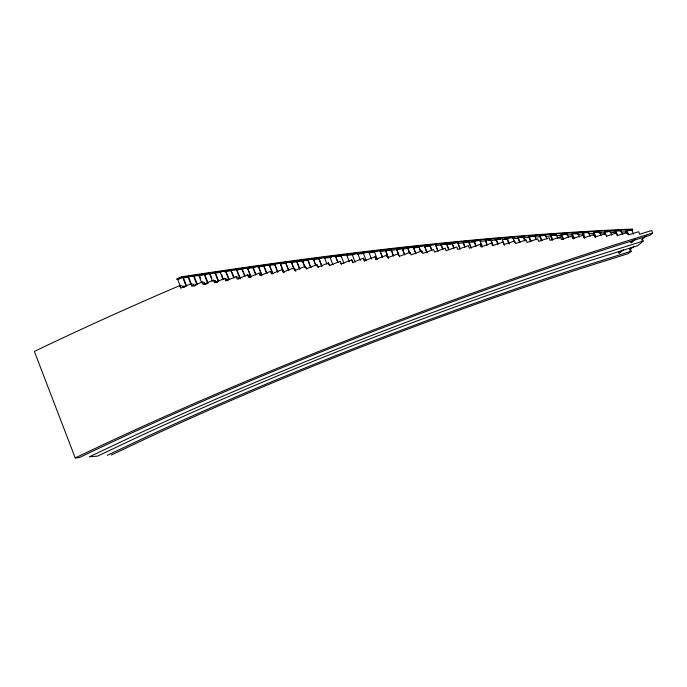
<?xml version="1.0" encoding="UTF-8"?>
<svg xmlns="http://www.w3.org/2000/svg" width="687" height="687" viewBox="0 0 687 687"><rect width="100%" height="100%" fill="white"/><g stroke="black" fill="none" stroke-linecap="round" stroke-linejoin="round"><path stroke-width="1.03" d="M388.413 258.252L385.416 250.128L391.109 249.51L393.273 255.53M398.374 255.169L398.451 253.761L387.751 257.719L386.772 255.186L376.081 259.248L375.102 256.715L364.411 260.802L363.44 258.269L352.74 262.365M398.391 254.13L396.554 248.909L402.238 248.29L404.008 253.383M409.916 253.795L410.13 252.344L399.422 256.303M409.486 252.928L407.683 247.698L413.368 247.071L415.103 252.172M421.457 252.43L421.809 250.918L411.101 254.877L410.13 252.344M420.581 251.717L418.812 246.478L424.497 245.852L426.919 252.859M431.676 250.506L429.942 245.25L435.61 244.675L438.151 251.296M435.61 244.675L437.636 250.746M444.626 244.211L446.687 243.619L440.865 244.563L442.729 249.424M453.772 248.376L452.106 243.095L457.765 242.554L460.299 249.175M457.765 242.554L459.723 248.651M465.047 246.899L463.184 242.039L468.843 241.489L463.184 242.039L464.816 247.329M488.74 240.081L490.922 239.471L493.094 245.147M508.732 243.499L506.869 238.638L507.238 238.157L512.837 237.702L514.657 242.434M512.45 238.191L512.837 237.702M525.254 240.596L523.803 236.817L523.382 237.316L518.204 237.273L517.8 237.762L519.664 242.623M531.515 236.663L534.769 235.924L536.221 239.703M545.057 235.753L545.547 235.237L546.998 239.016M559.089 238.32L560.403 236.938L561.373 239.471L571.713 236.079L572.692 238.612L583.023 235.212L584.002 237.745L594.341 234.353L595.311 236.886L605.522 233.606L604.294 234.722M562.936 239.608L561.064 234.748L561.605 234.215L567.119 233.863L568.57 237.642M574.564 233.898L577.904 233.168L579.356 236.955M593.156 235.452L594.341 234.353M590.15 236.302L588.699 232.515L583.177 232.833L582.576 233.391L584.439 238.252M600.979 235.744L599.519 231.966L598.892 232.532L593.997 232.249L593.37 232.816L595.234 237.676M609.695 231.983L610.348 231.407L611.799 235.186M626.346 233.477L627.643 232.335L628.622 234.877L638.704 231.708L639.683 234.241L651.68 230.471L652.65 233.013L649.919 235.332A673.861 99.606 -21 0 0 79.28 457.611L75.235 457.937L34.35 351.443A682.363 100.86 -21 0 1 169.921 289.802L179.702 285.655L185.456 286.539M622.62 234.628L621.168 230.849L615.638 231.133L614.985 231.708L615.732 233.657M620.507 231.425L621.168 230.849M618.841 252.816L621.855 250.205M631.173 242.159L633.543 240.107M619.081 253.443L623.607 249.527M631.413 242.786L635.372 239.368M626.535 233.099L625.788 231.158L626.467 230.574L631.997 230.291L632.65 229.063C481.518 235.581 331.186 253.95 181.737 276.792L176.731 278.913L178.397 279.609M629.996 248.892L631.542 247.578M629.455 250.18L634.11 246.229M641.306 240.115L646.175 235.976M630.159 248.737L631.138 251.27L628.407 253.589L583.864 267.569A605.101 89.439 -21 0 0 152.248 435.704L111.285 455.034M643.152 241.077L637.716 245.68L592.142 259.987A634.779 93.827 -21 0 0 139.349 436.374L97.434 456.151L89.353 456.803L131.835 436.76A652.092 96.386 -21 0 1 596.969 255.573L643.152 241.077L642.173 238.535M107.224 455.361L148.461 435.901A613.8 90.727 -21 0 1 586.294 265.345L631.138 251.27M193.949 285.964L193.305 284.272L190.952 283.834L180.681 288.188L179.702 285.655M205.061 284.195L204.417 282.512L202.193 282.013L191.922 286.367L190.952 283.834M216.173 282.434L215.529 280.743L213.434 280.193L203.163 284.547L202.193 282.013M176.928 279.429L181.935 277.308C331.374 254.456 481.716 236.088 632.847 229.57M186.624 286.015L183.36 277.505L182.716 277.419L177.735 279.532L180.277 286.144M227.345 280.682L226.693 278.991L224.735 278.39L214.413 282.726L213.434 280.193M238.664 278.982L238.011 277.29L236.191 276.629L225.714 280.923L224.735 278.39M249.982 277.273L249.329 275.581L247.638 274.869L237.161 279.171L236.191 276.629M261.292 275.573L260.648 273.881L259.093 273.108L248.617 277.411L247.638 274.869M271.966 272.172L270.541 271.356L260.064 275.65L259.093 273.108M284.014 272.215L283.362 270.523L282.074 269.647L271.511 273.89L270.541 271.356M295.788 271.442L294.817 268.9L293.667 267.973L283.044 272.181L282.074 269.647M306.926 268.978L305.26 266.298L294.637 270.506L293.667 267.973M318.382 267.355L316.853 264.632L306.23 268.84L305.26 266.298M329.837 265.74L328.438 262.958L317.823 267.166L316.853 264.632M341.362 264.22L340.099 261.386L329.417 265.491L328.438 262.958M352.242 261.026L351.77 259.832L341.078 263.92L340.099 261.386M560.403 236.938L550.064 240.338L549.093 237.796L538.599 241.369L537.629 238.836L527.101 242.442L526.13 239.9L515.602 243.507L514.632 240.974L504.103 244.581L503.133 242.047L492.588 245.68L491.617 243.138L480.969 246.934L479.99 244.4L469.341 248.196L468.371 245.654L457.722 249.45L456.752 246.916L446.103 250.703L445.133 248.17L434.459 252.035L433.48 249.501L422.78 253.46L421.809 250.918M606.501 236.139L616.582 232.97L617.561 235.504L627.643 232.335M630.443 242.219L632.401 241.609M618.772 252.309L621.615 251.416M190.952 284.418L187.963 276.638L193.442 275.822L194.052 275.925L197.315 284.435M201.677 282.821L198.689 275.04L204.168 274.225L204.735 274.345L207.998 282.846M218.689 281.266L215.417 272.756L214.885 272.627L209.406 273.443L212.395 281.223M223.112 279.618L220.123 271.846L225.594 271.03L229.364 279.678M186.065 276.801L188.169 276.492M205.052 274.01L207.156 273.701M192.231 276.191L194.052 275.925L192.025 276.165M200.183 275.015L202.914 274.611M211.785 273.297L209.406 273.443L212.412 273.1M213.597 273.031L215.417 272.756M223.369 271.58L226.1 271.176L224.108 271.399M184.15 277.625L188.367 276.998M193.64 276.226L199.969 275.289M202.081 274.98L211.579 273.589M214.739 273.117L221.068 272.189M224.237 271.726L231.605 270.669M233.915 278.046L230.926 270.266L236.5 269.484L240.244 278.149M251.124 276.629L247.423 267.947L241.841 268.729L244.83 276.509M262.005 275.101L258.338 266.401L252.756 267.191L255.744 274.972M266.659 273.426L263.671 265.654L269.252 264.864L272.885 273.572M277.574 271.889L274.585 264.109L280.202 263.344L283.8 272.069M266.839 265.457L269.622 265.07L266.642 265.362M228.256 270.601L230.36 270.309M248.256 267.818L250.36 267.526M254.757 266.994L252.756 267.191L255.032 267.114M256.886 266.857L258.741 266.59M236.869 269.939L243.189 269.064M247.397 268.471L253.709 267.595M258.973 266.865L265.294 265.981M268.445 265.543L274.766 264.667M305.105 267.295L302.297 260.433L296.655 261.18L299.644 268.952M316.123 265.852L313.349 258.973L307.707 259.72L310.687 267.501M324.599 257.788L318.751 258.26L321.739 266.041M294.096 268.737L291.254 261.893L285.603 262.632L288.592 270.412M298.819 261.172L302.563 260.682L296.655 261.18L299.927 269.192M320.7 258.106L318.751 258.26L320.846 258.278M282.941 263.035L285.028 262.769M293.383 261.678L295.47 261.412M324.693 257.608L326.78 257.342M281.052 263.817L286.273 263.138M291.486 262.46L296.707 261.781M301.928 261.103L308.188 260.287M313.409 259.609L319.67 258.793M324.891 258.114L331.168 257.324M337.832 262.082L335.488 256.131L329.812 256.818L332.972 264.873M346.737 255.075L340.932 255.47L343.921 263.25M360.366 260.356L357.729 253.434L352.165 254.422M371.452 259.025L368.85 252.077L363.251 253.091M382.513 257.342L379.971 250.729L374.338 251.751M359.335 253.426L361.431 253.177M370.886 252.043L372.989 251.794M335.368 256.818L341.671 256.071M346.918 255.444L353.221 254.688M357.429 254.181L363.732 253.434M368.979 252.799L374.235 252.172M198.689 275.04L202.717 274.577M386.369 250.369L391.092 249.853L385.416 250.128L388.404 257.908M398.408 249.063L402.187 248.651L396.554 248.909L399.533 256.689M402.419 248.539L404.523 248.308M415.042 247.183L417.138 246.951M427.658 245.826L429.761 245.594M380.538 251.425L385.793 250.858M391.049 250.291L396.305 249.725M402.616 249.046L408.928 248.368M413.127 247.913L419.439 247.234M424.695 246.667L429.95 246.101M233.949 269.957L235.967 269.751M245.852 268.325L241.841 268.729L244.907 275.702M451.909 243.516L454.725 243.25M465.769 242.202L467.649 242.022M448.954 243.756L451.084 243.559M471.385 241.644L473.515 241.446M436.331 245.474L441.672 244.976M447.005 244.469L452.347 243.971M457.688 243.464L463.029 242.958M468.371 242.459L474.777 241.858M480.119 241.352L486.499 240.802M291.554 262.125L285.603 262.632L288.909 270.635M534.769 235.924L528.724 236.886L530.596 241.747M310.644 259.48L307.956 259.969M490.922 239.471L485.323 239.926L486.885 245.242M523.803 236.817L518.204 237.273L520.068 242.133M500.591 239.136L494.76 239.626M506.869 238.638L508.732 238.492M504.267 238.87L506.379 238.707M512.725 238.2L514.838 238.037M490.724 240.467L496.005 240.046M502.352 239.548L507.633 239.128M512.923 238.707L518.204 238.295M523.485 237.874L529.832 237.376M331.761 256.68L329.992 257.093M342.865 255.341L341.078 255.762M354.939 253.932L352.053 254.121L355.153 262.202M545.547 235.237L540.042 235.589L539.57 236.096L541.442 240.957M577.904 233.168L572.391 233.52L571.816 234.069L573.688 238.93M552.15 235.315L555.809 235.083L550.828 234.902L550.321 235.426L552.185 240.287M561.064 234.748L566.56 234.404L561.605 234.215L563.469 239.076M365.089 252.644L363.174 252.773L366.24 260.862M535.121 236.972L540.429 236.646M545.744 236.319L551.051 235.985M556.358 235.658L561.665 235.332M566.981 234.997L572.288 234.671M577.595 234.344L583.967 233.949M377.146 251.244L374.295 251.416L377.326 259.523M599.519 231.966L593.997 232.249L595.861 237.109M610.348 231.407L604.818 231.691L604.174 232.258L604.921 234.207M625.788 231.158L627.635 231.064M599.631 232.635L601.743 232.532M611.25 232.051L614.418 231.888M588.201 233.735L593.482 233.468M599.82 233.142L605.11 232.876M610.391 232.61L615.672 232.343M620.954 232.077L626.243 231.811M412.355 247.492L407.683 247.698L409.916 253.529M420.667 246.393L418.812 246.478L420.676 251.339M446.507 244.031L441.028 244.16L442.892 249.02M454.828 243.043L452.106 243.095L453.97 247.955M476.048 240.939L473.987 241.412L475.859 246.272M490.604 239.935L485.323 239.926L487.186 244.787M500.479 239.059L496.28 239.042L495.945 239.514L497.809 244.374M534.314 236.431L529.162 236.38L531.034 241.24M543.056 235.684L540.042 235.589L541.914 240.45M577.312 233.726L572.391 233.52L574.255 238.38M607.746 231.863L604.818 231.691L606.681 236.551M628.407 230.695L626.467 230.574L627.961 234.465M181.737 276.792L183.953 277.11M182.536 286.934L184.58 287.252M187.963 276.638L188.59 276.732M193.777 285.028L195.881 285.414M192.961 285.466L195.074 285.852M204.829 283.293L206.821 283.722M204.073 283.697L206.066 284.135M214.945 281.309L217.762 282.039M215.186 281.936L217.066 282.417M220.123 271.846L220.647 271.983M226.1 279.557L228.05 280.15M230.926 270.266L234.027 277.23M248.737 276.148L250.635 276.938M263.671 265.654L267.045 273.624M271.374 272.739L273.194 273.778M274.585 264.109L277.926 272.095M631.997 230.291L633.448 234.069M615.638 231.133L617.51 235.993M583.177 232.833L585.041 237.693M557.784 238.329L556.333 234.55L550.828 234.902L552.692 239.763M523.743 238.26L524.834 241.094M507.238 238.157L509.479 243.988M504.421 245.207L501.879 238.587L496.28 239.042L498.144 243.902M490.965 240.879L492.055 243.713M482.454 247.045L479.921 240.424L474.262 240.965L476.125 245.834M480.72 243.713L481.81 246.547M468.843 241.489L471.376 248.11M468.955 242.872L470.037 245.714M446.687 243.619L448.86 249.287M446.868 244.976L448.68 249.699M429.942 245.25L431.805 250.111M424.497 245.852L427.039 252.472M413.368 247.071L415.901 253.692M402.238 248.29L404.772 254.903M391.109 249.51L393.642 256.122M382.539 257.685L379.971 250.729M375.952 259.703L375.102 256.715M364.419 261.206L363.44 258.269M351.77 259.832L352.895 262.717M346.609 254.783L349.279 261.695M335.488 256.131L338.03 262.743M324.393 257.513L326.935 264.134M318.966 258.527L321.954 266.307M313.349 258.973L315.891 265.594M308.326 260.948L310.945 267.75M302.297 260.433L304.839 267.054M291.254 261.893L293.787 268.505M280.202 263.344L283.825 272.799M269.252 264.864L272.61 273.864M258.338 266.401L261.601 274.912M253.177 267.372L255.796 274.182M247.423 267.947L251.047 277.402M236.5 269.484L240.132 278.939M225.594 271.03L228.865 279.532M221.764 274.903L222.88 277.814M214.885 272.627L218.148 281.129M210.334 274.542L211.828 278.433M204.168 274.225L207.792 283.679M199.273 275.152L200.398 278.072M193.442 275.822L196.714 284.332M188.959 277.703L190.823 282.572M182.716 277.419L185.988 285.929M386.772 255.186L386.841 256.534M75.235 457.937A682.363 100.86 -21 0 1 652.65 233.013"/></g></svg>
